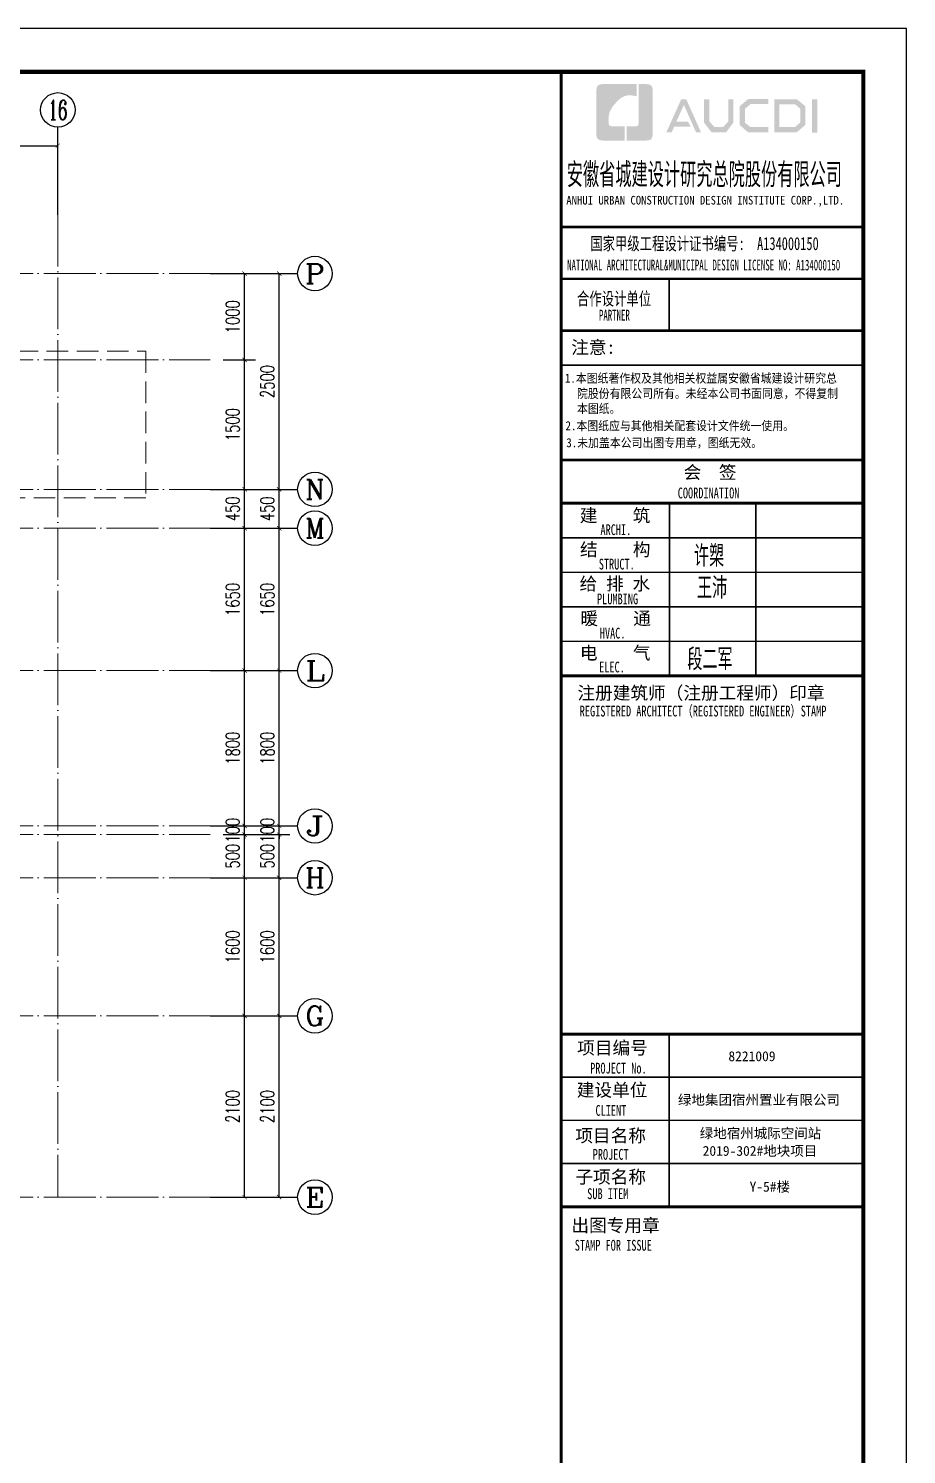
# Model space of a CAD drawing. Extents: x -668857 to 185752, y -270966 to 286822.
# Drawn here: x 46368 to 56540, y 209662 to 226182 of the extents above; entities that cross this region are included whole.
import ezdxf
from ezdxf.enums import TextEntityAlignment as Align

# ---------------------------------------------------------------- set-up
doc = ezdxf.new("R2010")
doc.units = 0
doc.header["$LTSCALE"] = 1000
doc.linetypes.add('#P_--_20B1_001_t3$0$DASH', pattern=[0.35, 0.25, -0.1])
doc.linetypes.add('DOTE', pattern=[2.42, 2, -0.2, 0.02, -0.2])
doc.layers.get('0').update_dxf_attribs({"linetype": 'CONTINUOUS'})
doc.layers.get('DEFPOINTS').update_dxf_attribs({"linetype": 'CONTINUOUS'})
for name, color, linetype in [('-TK', 7, 'CONTINUOUS'), ('A-AXIS_TEXT', 7, 'CONTINUOUS'), ('AXIS', 3, 'CONTINUOUS'), ('PUB_DIM', 3, 'CONTINUOUS'), ('图签文字', 4, 'CONTINUOUS'), ('尺寸标注', 86, 'CONTINUOUS')]:
    doc.layers.add(name, color=color, linetype=linetype)
for name, color, linetype, lineweight in [('AXIS_TEXT', 7, 'CONTINUOUS', 20), ('DOTE', 19, 'DOTE', 9), ('STAIR', 2, 'CONTINUOUS', 18), ('图框', 9, 'CONTINUOUS', 18), ('图签', 147, 'CONTINUOUS', 18)]:
    doc.layers.add(name, color=color, linetype=linetype, lineweight=lineweight)
doc.styles.add('_TCH_AXIS', font='COMPLEX', dxfattribs={"bigfont": 'GBCBIG'})
doc.styles.add('_TCH_DIM_T3', font='SIMPLEX', dxfattribs={"width": 0.705882, "bigfont": 'GBCBIG'})
doc.styles.add('COMPLEX', font='COMPLEX')
doc.styles.add('HT', font='simhei.ttf')
doc.styles.add('宋体', font='', dxfattribs={"height": 50})
doc.styles.add('建筑图签-1', font='simhei.ttf', dxfattribs={"width": 0.7})
doc.styles.add('建筑图签-2', font='TXT.shx', dxfattribs={"width": 0.5, "bigfont": 'HZTXT.shx'})
doc.styles.get('宋体').set_extended_font_data('SimSun')
doc.dimstyles.new('_TCH_ARCH&&50', dxfattribs={"dimtxt": 157.5, "dimasz": 50, "dimexe": 125, "dimexo": 150, "dimgap": 58.75, "dimtad": 1, "dimdec": 0, "dimzin": 0, "dimdsep": 46, "dimtxsty": '_TCH_DIM_T3', "dimblk": 'ARCHTICK', "dimcen": 0.09, "dimclrt": 7, "dimazin": 0, "dimtfac": 1, "dimtdec": 0, "dimtix": 1, "dimtmove": 2, "dimatfit": 3, "dimldrblk": 'ARCHTICK', "dimfxl": 1, "dimtolj": 1, "dimtzin": 0, "dimarcsym": 0})

# ---------------------------------------------------------------- blocks, each defined once
blk = doc.blocks.new('院标1')
h = blk.add_hatch(color=150)
h.dxf.hatch_style = 1
h.set_gradient(color1=(33, 113, 253), color2=(33, 113, 253), tint=1, name='INVCURVED')
edge = h.paths.add_edge_path()
edge.add_spline(control_points=[(116373, 648379), (116379, 648379), (116382, 648379), (116391, 648379), (116391, 648379), (116391, 648379), (116616, 648379), (116616, 648379), (116616, 648379), (116616, 648379), (116616, 648054), (116616, 648054), (116616, 648054), (116616, 648054), (116108, 648054), (116108, 648054), (116108, 648054), (116028, 648054), (115963, 648111), (115963, 648199), (115963, 648199), (115963, 648199), (115963, 649215), (115963, 649215), (115963, 649215), (115963, 649295), (116018, 649360), (116108, 649360), (116108, 649360), (116108, 649360), (116897, 649360), (116897, 649360), (116897, 649360), (116897, 649360), (116897, 649080), (116897, 649080), (116897, 649080), (116897, 649080), (116566, 649140), (116356, 648859), (116356, 648859), (116245, 648719), (116240, 648545), (116247, 648466), (116247, 648466), (116254, 648386), (116247, 648466), (116247, 648466), (116247, 648466), (116247, 648466), (116258, 648374), (116373, 648379)], knot_values=[0, 0, 0, 0, 0.071429, 0.071429, 0.071429, 0.107143, 0.142857, 0.142857, 0.142857, 0.178571, 0.214286, 0.214286, 0.214286, 0.25, 0.285714, 0.285714, 0.285714, 0.321429, 0.357143, 0.357143, 0.357143, 0.392857, 0.428571, 0.428571, 0.428571, 0.464286, 0.5, 0.5, 0.5, 0.535714, 0.571429, 0.571429, 0.571429, 0.607143, 0.642857, 0.642857, 0.642857, 0.678571, 0.714286, 0.714286, 0.714286, 0.75, 0.785714, 0.785714, 0.785714, 0.821429, 0.857143, 0.857143, 0.857143, 0.928571, 1, 1, 1, 1], degree=3, periodic=0)
h = blk.add_hatch(color=150)
h.dxf.hatch_style = 1
h.set_gradient(color1=(33, 113, 253), color2=(33, 113, 253), tint=1, name='INVCURVED')
edge = h.paths.add_edge_path()
edge.add_spline(control_points=[(117268, 649215), (117268, 649215), (117268, 648199), (117268, 648199), (117268, 648199), (117268, 648114), (117212, 648054), (117123, 648054), (117123, 648054), (117123, 648054), (116663, 648054), (116663, 648054), (116663, 648054), (116663, 648054), (116663, 648379), (116663, 648379), (116663, 648379), (116663, 648379), (116865, 648379), (116865, 648379), (116865, 648379), (116907, 648379), (116941, 648413), (116941, 648455), (116941, 648455), (116941, 648455), (116941, 649360), (116941, 649360), (116941, 649360), (116941, 649360), (117123, 649360), (117123, 649360), (117123, 649360), (117204, 649360), (117268, 649306), (117268, 649215)], knot_values=[0, 0, 0, 0, 0.1, 0.1, 0.1, 0.15, 0.2, 0.2, 0.2, 0.25, 0.3, 0.3, 0.3, 0.35, 0.4, 0.4, 0.4, 0.45, 0.5, 0.5, 0.5, 0.55, 0.6, 0.6, 0.6, 0.65, 0.7, 0.7, 0.7, 0.75, 0.8, 0.8, 0.8, 0.9, 1, 1, 1, 1], degree=3, periodic=0)
blk = doc.blocks.new('A1')
at = {"layer": '图框'}
h = blk.add_hatch(color=256, dxfattribs=at)
h.paths.add_polyline_path([(81908, 57758), (82034, 57758), (82034, 56988), (81908, 56988)])
h.paths.add_polyline_path([(81156, 57642), (81156, 57116), (81516, 57116), (81640, 57223), (81640, 57541), (81520, 57642)], flags=16)
h.paths.add_polyline_path([(81038, 57760), (81038, 56998), (81560, 56998), (81759, 57168), (81759, 57596), (81563, 57760)])
h.paths.add_polyline_path([(80895, 57764), (80895, 57648), (80488, 57648), (80355, 57537), (80355, 57218), (80488, 57115), (80897, 57115), (80897, 56993), (80433, 56993), (80231, 57168), (80231, 57596), (80429, 57764)])
h.paths.add_polyline_path([(79412, 57762), (79532, 57762), (79532, 57251), (79646, 57120), (79857, 57120), (79971, 57251), (79971, 57762), (80085, 57762), (80085, 57214), (79921, 56997), (79583, 56997), (79412, 57216)])
h.paths.add_polyline_path([(78880, 57760), (78997, 57760), (79339, 56996), (79223, 56996), (78942, 57630), (78767, 57242), (79038, 57242), (79099, 57127), (78718, 57127), (78659, 56994), (78536, 56994)])
blk.add_lwpolyline([(0, 59400), (0, 0), (84100, 0), (84100, 59400)], close=True)
at = {"const_width": 100}
blk.add_lwpolyline([(2500, 58400), (2500, 1000), (83100, 1000), (83100, 58400)], close=True, dxfattribs=at)
at = {"layer": '图框'}
for p, q in [((76100, 54800), (83100, 54800)), ((76100, 54800), (83100, 54800)), ((76100, 53600), (83100, 53600))]:
    blk.add_line(p, q, dxfattribs=at)
for points, const_width in [([(76100, 1000), (76100, 58400)], 70), ([(76100, 54800), (83100, 54800)], 60), ([(76100, 53600), (83100, 53600)], 60), ([(76100, 53600), (83100, 53600)], 60), ([(78600, 53600), (78600, 52400)], 35), ([(76100, 52400), (83100, 52400)], 60), ([(76100, 52400), (83100, 52400)], 60), ([(76100, 51599), (83100, 51599)], 35), ([(76108, 49400), (83108, 49400)], 60), ([(76108, 48400), (83108, 48400)], 70), ([(76108, 48400), (83108, 48400)], 70), ([(78608, 48400), (78608, 44400)], 35), ([(80608, 48400), (80608, 44400)], 35), ([(76108, 47600), (83108, 47600)], 35), ([(76108, 46800), (83108, 46800)], 35), ([(76108, 46000), (83108, 46000)], 35), ([(76108, 45200), (83108, 45200)], 35), ([(76108, 44400), (83108, 44400)], 70), ([(76100, 36100), (83100, 36100)], 70), ([(76100, 36100), (83100, 36100)], 70), ([(78600, 32100), (78600, 36100)], 35), ([(76100, 35100), (83100, 35100)], 35), ([(76100, 34100), (83100, 34100)], 35), ([(76100, 33100), (83100, 33100)], 35), ([(83100, 32100), (76100, 32100)], 70)]:
    blk.add_lwpolyline(points, dxfattribs=dict(at, const_width=const_width))
blk.add_blockref('院标1', (-39049, -591249))
for s, height, style, width, p in [('ANHUI URBAN CONSTRUCTION DESIGN INSTITUTE CORP.,LTD.', 200, '建筑图签-1', 0.91, (76218, 55322)), ('NATIONAL ARCHITECTURAL&MUNICIPAL DESIGN LICENSE NO: A134000150', 250, '建筑图签-1', 0.6, (76237, 53795)), ('PARTNER', 250, '建筑图签-1', 0.6, (76975, 52634)), ('1.本图纸著作权及其他相关权益属安徽省城建设计研究总', 210, 'HT', 0.88, (76186, 51193)), ('院股份有限公司所有。未经本公司书面同意，不得复制', 210, 'HT', 0.88, (76465, 50839)), ('本图纸。', 210, 'HT', 0.88, (76465, 50489)), (' 2.本图纸应与其他相关配套设计文件统一使用。 ', 210, 'HT', 0.88, (76075, 50092)), ('3.未加盖本公司出图专用章，图纸无效。', 210, 'HT', 0.88, (76218, 49698)), ('COORDINATION', 250, '建筑图签-1', 0.7, (78800, 48513)), ('ARCHI.', 250, '建筑图签-1', 0.7, (77009, 47662)), ('STRUCT.', 250, '建筑图签-1', 0.7, (76970, 46865)), ('PLUMBING', 250, '建筑图签-1', 0.7, (76929, 46058)), ('HVAC.', 250, '建筑图签-1', 0.7, (76994, 45265)), ('ELEC.', 250, '建筑图签-1', 0.7, (76978, 44480)), ('REGISTERED ARCHITECT（REGISTERED ENGINEER）STAMP', 250, '建筑图签-1', 0.7, (76529, 43459)), ('PROJECT No.', 250, '建筑图签-1', 0.7, (76770, 35185, -1799)), ('CLIENT', 250, '建筑图签-1', 0.7, (76894, 34206)), ('PROJECT', 250, '建筑图签-1', 0.7, (76829, 33187)), ('SUB ITEM', 250, '建筑图签-1', 0.7, (76702, 32276)), ('STAMP FOR ISSUE', 250, '建筑图签-1', 0.7, (76413, 31081))]:
    blk.add_text(s, height=height, dxfattribs=dict(at, style=style, width=width)).set_placement(p)
at = {"layer": '图签', "color": 2, "style": '宋体'}
for s, height, p in [('8221009', 229.3, (79974, 35472)), ('绿地集团宿州置业有限公司', 229.34, (78805, 34462)), ('绿地宿州城际空间站', 229.3, (79310, 33688)), ('2019-302#地块项目', 229.34, (79377, 33279)), ('Y-5#楼', 229.3, (80465, 32448))]:
    blk.add_text(s, height=height, dxfattribs=at).set_placement(p)
at = {"layer": '图签文字', "color": 7, "style": '建筑图签-1'}
for s, height, width, p in [('安徽省城建设计研究总院股份有限公司', 500, 0.55, (76228, 55777)), ('国家甲级工程设计证书编号:  A134000150', 300, 0.7, (76772, 54267)), ('合作设计单位', 300, 0.7, (76465, 52990))]:
    blk.add_text(s, height=height, dxfattribs=dict(at, width=width)).set_placement(p)
for s, p in [('注意:', (76331, 51863)), ('会  签', (78935, 48968)), ('建    筑', (76530, 47967)), ('结    构', (76534, 47179)), ('给 排 水', (76525, 46385)), ('暖    通', (76543, 45582)), ('电    气', (76533, 44782)), ('注册建筑师（注册工程师）印章', (76475, 43854)), ('项目编号', (76468, 35632)), ('建设单位', (76460, 34655)), ('项目名称', (76427, 33597)), ('子项名称', (76427, 32640)), ('出图专用章', (76336, 31518))]:
    blk.add_text(s, height=300, dxfattribs=at).set_placement(p)
at = {"layer": '图签文字', "color": 1, "style": '建筑图签-2', "width": 0.7}
for s, p in [('许槊', (79175, 46928)), ('王沛', (79246, 46187)), ('段二军', (79021, 44532))]:
    blk.add_text(s, height=500, dxfattribs=at).set_placement(p)
blk = doc.blocks.new('_AXISO')
blk.add_circle((0, 0), 0.5)
at = {"layer": 'A-AXIS_TEXT', "style": 'COMPLEX', "width": 1.041667}
blk.add_attdef('A', text='', height=0.56, dxfattribs=at).set_placement((-0.25, -0.28), (0.25, -0.28), align=Align.FIT)
blk = doc.blocks.new('_ArchTick')
at = {"color": 0, "linetype": 'ByBlock', "const_width": 0.15}
blk.add_lwpolyline([(-0.5, -0.5), (0.5, 0.5)], dxfattribs=at)
blk = doc.blocks.new('*D1223')
at = {"layer": 'DEFPOINTS', "color": 0, "transparency": 16777216}
for p in [(48472, 214743), (48872, 214743), (48472, 212643)]:
    blk.add_point(p, dxfattribs=at)
at = {"layer": '尺寸标注', "color": 0, "lineweight": -2, "transparency": 16777216}
for p, q in [((48622, 214743), (48997, 214743)), ((48872, 212643), (48872, 214743)), ((48622, 212643), (48997, 212643))]:
    blk.add_line(p, q, dxfattribs=at)
at = {"layer": '尺寸标注', "color": 0, "lineweight": -2, "transparency": 16777216, "xscale": 50, "yscale": 50, "zscale": 50}
for p, rotation in [((48872, 214743), 90), ((48872, 212643), 270)]:
    blk.add_blockref('_ArchTick', p, dxfattribs=dict(at, rotation=rotation))
at = {"layer": '尺寸标注', "color": 7, "transparency": 16777216, "insert": (48734, 213693), "char_height": 157.5, "attachment_point": 5, "rotation": 90, "style": '_TCH_DIM_T3'}
blk.add_mtext('\\A1;2100', dxfattribs=at)
blk = doc.blocks.new('*D1224')
at = {"layer": 'DEFPOINTS', "color": 0, "transparency": 16777216}
for p in [(48472, 216343), (48872, 216343), (48472, 214743)]:
    blk.add_point(p, dxfattribs=at)
at = {"layer": '尺寸标注', "color": 0, "lineweight": -2, "transparency": 16777216}
for p, q in [((48622, 216343), (48997, 216343)), ((48872, 214743), (48872, 216343)), ((48622, 214743), (48997, 214743))]:
    blk.add_line(p, q, dxfattribs=at)
at = {"layer": '尺寸标注', "color": 0, "lineweight": -2, "transparency": 16777216, "xscale": 50, "yscale": 50, "zscale": 50}
for p, rotation in [((48872, 216343), 90), ((48872, 214743), 270)]:
    blk.add_blockref('_ArchTick', p, dxfattribs=dict(at, rotation=rotation))
at = {"layer": '尺寸标注', "color": 7, "transparency": 16777216, "insert": (48734, 215543), "char_height": 157.5, "attachment_point": 5, "rotation": 90, "style": '_TCH_DIM_T3'}
blk.add_mtext('\\A1;1600', dxfattribs=at)
blk = doc.blocks.new('*D1225')
at = {"layer": 'DEFPOINTS', "color": 0, "transparency": 16777216}
for p in [(48472, 216843), (48872, 216843), (48472, 216343)]:
    blk.add_point(p, dxfattribs=at)
at = {"layer": '尺寸标注', "color": 0, "lineweight": -2, "transparency": 16777216}
for p, q in [((48622, 216843), (48997, 216843)), ((48872, 216343), (48872, 216843)), ((48622, 216343), (48997, 216343))]:
    blk.add_line(p, q, dxfattribs=at)
at = {"layer": '尺寸标注', "color": 0, "lineweight": -2, "transparency": 16777216, "xscale": 50, "yscale": 50, "zscale": 50}
for p, rotation in [((48872, 216843), 90), ((48872, 216343), 270)]:
    blk.add_blockref('_ArchTick', p, dxfattribs=dict(at, rotation=rotation))
at = {"layer": '尺寸标注', "color": 7, "transparency": 16777216, "insert": (48734, 216593), "char_height": 157.5, "attachment_point": 5, "rotation": 90, "style": '_TCH_DIM_T3'}
blk.add_mtext('\\A1;500', dxfattribs=at)
blk = doc.blocks.new('*D1226')
at = {"layer": 'DEFPOINTS', "color": 0, "transparency": 16777216}
for p in [(48472, 216943), (48872, 216943), (48472, 216843)]:
    blk.add_point(p, dxfattribs=at)
at = {"layer": '尺寸标注', "color": 0, "lineweight": -2, "transparency": 16777216}
for p, q in [((48622, 216943), (48997, 216943)), ((48872, 216943), (48872, 216993)), ((48872, 216843), (48872, 216943)), ((48622, 216843), (48997, 216843)), ((48872, 216843), (48872, 216793))]:
    blk.add_line(p, q, dxfattribs=at)
at = {"layer": '尺寸标注', "color": 0, "lineweight": -2, "transparency": 16777216, "xscale": 50, "yscale": 50, "zscale": 50}
for p, rotation in [((48872, 216943), 270), ((48872, 216843), 90)]:
    blk.add_blockref('_ArchTick', p, dxfattribs=dict(at, rotation=rotation))
at = {"layer": '尺寸标注', "color": 7, "transparency": 16777216, "insert": (48734, 216893), "char_height": 157.5, "attachment_point": 5, "rotation": 90, "style": '_TCH_DIM_T3'}
blk.add_mtext('\\A1;100', dxfattribs=at)
blk = doc.blocks.new('*D1227')
at = {"layer": 'DEFPOINTS', "color": 0, "transparency": 16777216}
for p in [(48472, 218743), (48872, 218743), (48472, 216943)]:
    blk.add_point(p, dxfattribs=at)
at = {"layer": '尺寸标注', "color": 0, "lineweight": -2, "transparency": 16777216}
for p, q in [((48622, 218743), (48997, 218743)), ((48872, 216943), (48872, 218743)), ((48622, 216943), (48997, 216943))]:
    blk.add_line(p, q, dxfattribs=at)
at = {"layer": '尺寸标注', "color": 0, "lineweight": -2, "transparency": 16777216, "xscale": 50, "yscale": 50, "zscale": 50}
for p, rotation in [((48872, 218743), 90), ((48872, 216943), 270)]:
    blk.add_blockref('_ArchTick', p, dxfattribs=dict(at, rotation=rotation))
at = {"layer": '尺寸标注', "color": 7, "transparency": 16777216, "insert": (48734, 217843), "char_height": 157.5, "attachment_point": 5, "rotation": 90, "style": '_TCH_DIM_T3'}
blk.add_mtext('\\A1;1800', dxfattribs=at)
blk = doc.blocks.new('*D1228')
at = {"layer": 'DEFPOINTS', "color": 0, "transparency": 16777216}
for p in [(48472, 220393), (48872, 220393), (48472, 218743)]:
    blk.add_point(p, dxfattribs=at)
at = {"layer": '尺寸标注', "color": 0, "lineweight": -2, "transparency": 16777216}
for p, q in [((48622, 220393), (48997, 220393)), ((48872, 218743), (48872, 220393)), ((48622, 218743), (48997, 218743))]:
    blk.add_line(p, q, dxfattribs=at)
at = {"layer": '尺寸标注', "color": 0, "lineweight": -2, "transparency": 16777216, "xscale": 50, "yscale": 50, "zscale": 50}
for p, rotation in [((48872, 220393), 90), ((48872, 218743), 270)]:
    blk.add_blockref('_ArchTick', p, dxfattribs=dict(at, rotation=rotation))
at = {"layer": '尺寸标注', "color": 7, "transparency": 16777216, "insert": (48734, 219568), "char_height": 157.5, "attachment_point": 5, "rotation": 90, "style": '_TCH_DIM_T3'}
blk.add_mtext('\\A1;1650', dxfattribs=at)
blk = doc.blocks.new('*D1229')
at = {"layer": 'DEFPOINTS', "color": 0, "transparency": 16777216}
for p in [(48472, 220843), (48872, 220843), (48472, 220393)]:
    blk.add_point(p, dxfattribs=at)
at = {"layer": '尺寸标注', "color": 0, "lineweight": -2, "transparency": 16777216}
for p, q in [((48622, 220843), (48997, 220843)), ((48872, 220393), (48872, 220843)), ((48622, 220393), (48997, 220393))]:
    blk.add_line(p, q, dxfattribs=at)
at = {"layer": '尺寸标注', "color": 0, "lineweight": -2, "transparency": 16777216, "xscale": 50, "yscale": 50, "zscale": 50}
for p, rotation in [((48872, 220843), 90), ((48872, 220393), 270)]:
    blk.add_blockref('_ArchTick', p, dxfattribs=dict(at, rotation=rotation))
at = {"layer": '尺寸标注', "color": 7, "transparency": 16777216, "insert": (48734, 220618), "char_height": 157.5, "attachment_point": 5, "rotation": 90, "style": '_TCH_DIM_T3'}
blk.add_mtext('\\A1;450', dxfattribs=at)
blk = doc.blocks.new('*D1230')
at = {"layer": 'DEFPOINTS', "color": 0, "transparency": 16777216}
for p in [(48472, 222343), (48872, 222343), (48472, 220843)]:
    blk.add_point(p, dxfattribs=at)
at = {"layer": '尺寸标注', "color": 0, "lineweight": -2, "transparency": 16777216}
for p, q in [((48622, 222343), (48997, 222343)), ((48872, 220843), (48872, 222343)), ((48622, 220843), (48997, 220843))]:
    blk.add_line(p, q, dxfattribs=at)
at = {"layer": '尺寸标注', "color": 0, "lineweight": -2, "transparency": 16777216, "xscale": 50, "yscale": 50, "zscale": 50}
for p, rotation in [((48872, 222343), 90), ((48872, 220843), 270)]:
    blk.add_blockref('_ArchTick', p, dxfattribs=dict(at, rotation=rotation))
at = {"layer": '尺寸标注', "color": 7, "transparency": 16777216, "insert": (48734, 221593), "char_height": 157.5, "attachment_point": 5, "rotation": 90, "style": '_TCH_DIM_T3'}
blk.add_mtext('\\A1;1500', dxfattribs=at)
blk = doc.blocks.new('*D1231')
at = {"layer": 'DEFPOINTS', "color": 0, "transparency": 16777216}
for p in [(48472, 223343), (48872, 223343), (48472, 222343)]:
    blk.add_point(p, dxfattribs=at)
at = {"layer": '尺寸标注', "color": 0, "lineweight": -2, "transparency": 16777216}
for p, q in [((48622, 223343), (48997, 223343)), ((48872, 222343), (48872, 223343)), ((48622, 222343), (48997, 222343))]:
    blk.add_line(p, q, dxfattribs=at)
at = {"layer": '尺寸标注', "color": 0, "lineweight": -2, "transparency": 16777216, "xscale": 50, "yscale": 50, "zscale": 50}
for p, rotation in [((48872, 223343), 90), ((48872, 222343), 270)]:
    blk.add_blockref('_ArchTick', p, dxfattribs=dict(at, rotation=rotation))
at = {"layer": '尺寸标注', "color": 7, "transparency": 16777216, "insert": (48734, 222843), "char_height": 157.5, "attachment_point": 5, "rotation": 90, "style": '_TCH_DIM_T3'}
blk.add_mtext('\\A1;1000', dxfattribs=at)
blk = doc.blocks.new('*D1242')
at = {"layer": 'DEFPOINTS', "color": 0, "transparency": 16777216}
for p in [(48472, 214743), (49272, 214743), (48472, 212643)]:
    blk.add_point(p, dxfattribs=at)
at = {"layer": 'PUB_DIM', "color": 0, "lineweight": -2, "transparency": 16777216}
for p, q in [((48622, 214743), (49397, 214743)), ((49272, 212643), (49272, 214743)), ((48622, 212643), (49397, 212643))]:
    blk.add_line(p, q, dxfattribs=at)
at = {"layer": 'PUB_DIM', "color": 0, "lineweight": -2, "transparency": 16777216, "xscale": 50, "yscale": 50, "zscale": 50}
for p, rotation in [((49272, 214743), 90), ((49272, 212643), 270)]:
    blk.add_blockref('_ArchTick', p, dxfattribs=dict(at, rotation=rotation))
at = {"layer": 'PUB_DIM', "color": 7, "transparency": 16777216, "insert": (49134, 213693), "char_height": 157.5, "attachment_point": 5, "rotation": 90, "style": '_TCH_DIM_T3'}
blk.add_mtext('\\A1;2100', dxfattribs=at)
blk = doc.blocks.new('*D1243')
at = {"layer": 'DEFPOINTS', "color": 0, "transparency": 16777216}
for p in [(48472, 216343), (49272, 216343), (48472, 214743)]:
    blk.add_point(p, dxfattribs=at)
at = {"layer": 'PUB_DIM', "color": 0, "lineweight": -2, "transparency": 16777216}
for p, q in [((48622, 216343), (49397, 216343)), ((49272, 214743), (49272, 216343)), ((48622, 214743), (49397, 214743))]:
    blk.add_line(p, q, dxfattribs=at)
at = {"layer": 'PUB_DIM', "color": 0, "lineweight": -2, "transparency": 16777216, "xscale": 50, "yscale": 50, "zscale": 50}
for p, rotation in [((49272, 216343), 90), ((49272, 214743), 270)]:
    blk.add_blockref('_ArchTick', p, dxfattribs=dict(at, rotation=rotation))
at = {"layer": 'PUB_DIM', "color": 7, "transparency": 16777216, "insert": (49134, 215543), "char_height": 157.5, "attachment_point": 5, "rotation": 90, "style": '_TCH_DIM_T3'}
blk.add_mtext('\\A1;1600', dxfattribs=at)
blk = doc.blocks.new('*D1244')
at = {"layer": 'DEFPOINTS', "color": 0, "transparency": 16777216}
for p in [(48472, 216843), (49272, 216843), (48472, 216343)]:
    blk.add_point(p, dxfattribs=at)
at = {"layer": 'PUB_DIM', "color": 0, "lineweight": -2, "transparency": 16777216}
for p, q in [((48622, 216843), (49397, 216843)), ((49272, 216343), (49272, 216843)), ((48622, 216343), (49397, 216343))]:
    blk.add_line(p, q, dxfattribs=at)
at = {"layer": 'PUB_DIM', "color": 0, "lineweight": -2, "transparency": 16777216, "xscale": 50, "yscale": 50, "zscale": 50}
for p, rotation in [((49272, 216843), 90), ((49272, 216343), 270)]:
    blk.add_blockref('_ArchTick', p, dxfattribs=dict(at, rotation=rotation))
at = {"layer": 'PUB_DIM', "color": 7, "transparency": 16777216, "insert": (49134, 216593), "char_height": 157.5, "attachment_point": 5, "rotation": 90, "style": '_TCH_DIM_T3'}
blk.add_mtext('\\A1;500', dxfattribs=at)
blk = doc.blocks.new('*D1245')
at = {"layer": 'DEFPOINTS', "color": 0, "transparency": 16777216}
for p in [(48472, 216943), (49272, 216943), (48472, 216843)]:
    blk.add_point(p, dxfattribs=at)
at = {"layer": 'PUB_DIM', "color": 0, "lineweight": -2, "transparency": 16777216}
for p, q in [((48622, 216943), (49397, 216943)), ((49272, 216943), (49272, 216993)), ((49272, 216843), (49272, 216943)), ((48622, 216843), (49397, 216843)), ((49272, 216843), (49272, 216793))]:
    blk.add_line(p, q, dxfattribs=at)
at = {"layer": 'PUB_DIM', "color": 0, "lineweight": -2, "transparency": 16777216, "xscale": 50, "yscale": 50, "zscale": 50}
for p, rotation in [((49272, 216943), 270), ((49272, 216843), 90)]:
    blk.add_blockref('_ArchTick', p, dxfattribs=dict(at, rotation=rotation))
at = {"layer": 'PUB_DIM', "color": 7, "transparency": 16777216, "insert": (49134, 216893), "char_height": 157.5, "attachment_point": 5, "rotation": 90, "style": '_TCH_DIM_T3'}
blk.add_mtext('\\A1;100', dxfattribs=at)
blk = doc.blocks.new('*D1246')
at = {"layer": 'DEFPOINTS', "color": 0, "transparency": 16777216}
for p in [(48472, 218743), (49272, 218743), (48472, 216943)]:
    blk.add_point(p, dxfattribs=at)
at = {"layer": 'PUB_DIM', "color": 0, "lineweight": -2, "transparency": 16777216}
for p, q in [((48622, 218743), (49397, 218743)), ((49272, 216943), (49272, 218743)), ((48622, 216943), (49397, 216943))]:
    blk.add_line(p, q, dxfattribs=at)
at = {"layer": 'PUB_DIM', "color": 0, "lineweight": -2, "transparency": 16777216, "xscale": 50, "yscale": 50, "zscale": 50}
for p, rotation in [((49272, 218743), 90), ((49272, 216943), 270)]:
    blk.add_blockref('_ArchTick', p, dxfattribs=dict(at, rotation=rotation))
at = {"layer": 'PUB_DIM', "color": 7, "transparency": 16777216, "insert": (49134, 217843), "char_height": 157.5, "attachment_point": 5, "rotation": 90, "style": '_TCH_DIM_T3'}
blk.add_mtext('\\A1;1800', dxfattribs=at)
blk = doc.blocks.new('*D1247')
at = {"layer": 'DEFPOINTS', "color": 0, "transparency": 16777216}
for p in [(48472, 220393), (49272, 220393), (48472, 218743)]:
    blk.add_point(p, dxfattribs=at)
at = {"layer": 'PUB_DIM', "color": 0, "lineweight": -2, "transparency": 16777216}
for p, q in [((48622, 220393), (49397, 220393)), ((49272, 218743), (49272, 220393)), ((48622, 218743), (49397, 218743))]:
    blk.add_line(p, q, dxfattribs=at)
at = {"layer": 'PUB_DIM', "color": 0, "lineweight": -2, "transparency": 16777216, "xscale": 50, "yscale": 50, "zscale": 50}
for p, rotation in [((49272, 220393), 90), ((49272, 218743), 270)]:
    blk.add_blockref('_ArchTick', p, dxfattribs=dict(at, rotation=rotation))
at = {"layer": 'PUB_DIM', "color": 7, "transparency": 16777216, "insert": (49134, 219568), "char_height": 157.5, "attachment_point": 5, "rotation": 90, "style": '_TCH_DIM_T3'}
blk.add_mtext('\\A1;1650', dxfattribs=at)
blk = doc.blocks.new('*D1248')
at = {"layer": 'DEFPOINTS', "color": 0, "transparency": 16777216}
for p in [(48472, 220843), (49272, 220843), (48472, 220393)]:
    blk.add_point(p, dxfattribs=at)
at = {"layer": 'PUB_DIM', "color": 0, "lineweight": -2, "transparency": 16777216}
for p, q in [((48622, 220843), (49397, 220843)), ((49272, 220393), (49272, 220843)), ((48622, 220393), (49397, 220393))]:
    blk.add_line(p, q, dxfattribs=at)
at = {"layer": 'PUB_DIM', "color": 0, "lineweight": -2, "transparency": 16777216, "xscale": 50, "yscale": 50, "zscale": 50}
for p, rotation in [((49272, 220843), 90), ((49272, 220393), 270)]:
    blk.add_blockref('_ArchTick', p, dxfattribs=dict(at, rotation=rotation))
at = {"layer": 'PUB_DIM', "color": 7, "transparency": 16777216, "insert": (49134, 220618), "char_height": 157.5, "attachment_point": 5, "rotation": 90, "style": '_TCH_DIM_T3'}
blk.add_mtext('\\A1;450', dxfattribs=at)
blk = doc.blocks.new('*D1249')
at = {"layer": 'DEFPOINTS', "color": 0, "transparency": 16777216}
for p in [(48472, 223343), (49272, 223343), (48472, 220843)]:
    blk.add_point(p, dxfattribs=at)
at = {"layer": 'PUB_DIM', "color": 0, "lineweight": -2, "transparency": 16777216}
for p, q in [((48622, 223343), (49397, 223343)), ((49272, 220843), (49272, 223343)), ((48622, 220843), (49397, 220843))]:
    blk.add_line(p, q, dxfattribs=at)
at = {"layer": 'PUB_DIM', "color": 0, "lineweight": -2, "transparency": 16777216, "xscale": 50, "yscale": 50, "zscale": 50}
for p, rotation in [((49272, 223343), 90), ((49272, 220843), 270)]:
    blk.add_blockref('_ArchTick', p, dxfattribs=dict(at, rotation=rotation))
at = {"layer": 'PUB_DIM', "color": 7, "transparency": 16777216, "insert": (49134, 222093), "char_height": 157.5, "attachment_point": 5, "rotation": 90, "style": '_TCH_DIM_T3'}
blk.add_mtext('\\A1;2500', dxfattribs=at)
blk = doc.blocks.new('*D1264')
at = {"layer": 'DEFPOINTS', "color": 0, "transparency": 16777216}
for p in [(46708, 224825), (44908, 224025), (46708, 224025)]:
    blk.add_point(p, dxfattribs=at)
at = {"layer": 'PUB_DIM', "color": 0, "lineweight": -2, "transparency": 16777216}
for p, q in [((44908, 224175), (44908, 224950)), ((46708, 224175), (46708, 224950)), ((44908, 224825), (46708, 224825))]:
    blk.add_line(p, q, dxfattribs=at)
at = {"layer": 'PUB_DIM', "color": 0, "lineweight": -2, "transparency": 16777216, "xscale": 50, "yscale": 50, "zscale": 50, "rotation": 180}
blk.add_blockref('_ArchTick', (44908, 224825), dxfattribs=at)
at = {"layer": 'PUB_DIM', "color": 0, "lineweight": -2, "transparency": 16777216, "xscale": 50, "yscale": 50, "zscale": 50}
blk.add_blockref('_ArchTick', (46708, 224825), dxfattribs=at)
at = {"layer": 'PUB_DIM', "color": 7, "transparency": 16777216, "insert": (45808, 224962), "char_height": 157.5, "attachment_point": 5, "style": '_TCH_DIM_T3'}
blk.add_mtext('\\A1;1800', dxfattribs=at)

msp = doc.modelspace()

# ---------------------------------------------------------------- linework, layer by layer
at = {"layer": 'AXIS'}
for p, q in [((46708.33, 224024.63), (46708.33, 225039.24)), ((48471.91, 223343.17), (49486.52, 223343.17)), ((48471.91, 220843.17), (49486.52, 220843.17)), ((48471.91, 220393.17), (49486.52, 220393.17)), ((48471.91, 218743.17), (49486.52, 218743.17)), ((48471.91, 216943.17), (49486.52, 216943.17)), ((48471.91, 216343.44), (49486.52, 216343.44)), ((48471.91, 214743.17), (49486.52, 214743.17)), ((48471.91, 212643.17), (49486.52, 212643.17))]:
    msp.add_line(p, q, dxfattribs=at)
at = {"layer": 'DOTE', "linetype": 'DOTE', "ltscale": 0.3}
for p, q in [((46708.33, 224024.63), (46708.33, 212643.18)), ((37108.33, 223343.17), (48471.91, 223343.17)), ((37108.33, 222343.17), (48471.91, 222343.17)), ((37108.33, 220843.17), (48471.91, 220843.17)), ((37108.33, 220393.17), (48471.91, 220393.17)), ((37108.33, 218743.17), (48471.91, 218743.17)), ((37108.33, 216943.17), (48471.91, 216943.17)), ((37108.33, 216843.17), (48471.91, 216843.18)), ((37108.33, 216343.17), (48471.91, 216343.17)), ((37108.33, 214743.17), (48471.91, 214743.18)), ((37108.33, 212643.17), (48471.91, 212643.18))]:
    msp.add_line(p, q, dxfattribs=at)
at = {"layer": 'STAIR', "color": 246, "linetype": '#P_--_20B1_001_t3$0$DASH'}
msp.add_lwpolyline([(46228.08, 222443.42), (47728.08, 222443.42), (47728.08, 220743.42), (46228.08, 220743.42)], close=True, dxfattribs=at)

# ---------------------------------------------------------------- block references
at = {"layer": '-TK', "xscale": 0.5, "yscale": 0.5, "zscale": 0.5}
msp.add_blockref('A1', (14490.19, 196482.28), dxfattribs=at)
at = {"layer": 'AXIS'}
ref = msp.add_blockref('_AXISO', (46708.33, 225239.24), dxfattribs=dict(at, xscale=400, yscale=400, zscale=400))
ref.add_attrib('A', '16', dxfattribs={"layer": 'AXIS_TEXT', "height": 226.274, "style": '_TCH_AXIS', "width": 0.724138}).set_placement((46595.19, 225126.1), (46821.47, 225126.1), align=Align.FIT)
ref = msp.add_blockref('_AXISO', (49686.52, 223343.17), dxfattribs=dict(at, xscale=400, yscale=400, zscale=400))
ref.add_attrib('A', 'P', dxfattribs={"layer": 'AXIS_TEXT', "height": 226.27, "style": '_TCH_AXIS', "width": 1.235294}).set_placement((49573.38, 223230.03), (49799.66, 223230.03), align=Align.FIT)
ref = msp.add_blockref('_AXISO', (49686.52, 220843.17), dxfattribs=dict(at, xscale=400, yscale=400, zscale=400))
ref.add_attrib('A', 'N', dxfattribs={"layer": 'AXIS_TEXT', "height": 226.27, "style": '_TCH_AXIS', "width": 1.105263}).set_placement((49573.38, 220730.03), (49799.66, 220730.03), align=Align.FIT)
ref = msp.add_blockref('_AXISO', (49686.52, 220393.17), dxfattribs=dict(at, xscale=400, yscale=400, zscale=400))
ref.add_attrib('A', 'M', dxfattribs={"layer": 'AXIS_TEXT', "height": 226.27, "style": '_TCH_AXIS'}).set_placement((49573.38, 220280.03), (49799.66, 220280.03), align=Align.FIT)
ref = msp.add_blockref('_AXISO', (49686.52, 218743.17), dxfattribs=dict(at, xscale=400, yscale=400, zscale=400))
ref.add_attrib('A', 'L', dxfattribs={"layer": 'AXIS_TEXT', "height": 226.27, "style": '_TCH_AXIS', "width": 1.4}).set_placement((49573.38, 218630.03), (49799.66, 218630.03), align=Align.FIT)
ref = msp.add_blockref('_AXISO', (49686.52, 216943.17), dxfattribs=dict(at, xscale=400, yscale=400, zscale=400))
ref.add_attrib('A', 'J', dxfattribs={"layer": 'AXIS_TEXT', "height": 226.27, "style": '_TCH_AXIS', "width": 1.909091}).set_placement((49573.38, 216830.03), (49799.66, 216830.03), align=Align.FIT)
ref = msp.add_blockref('_AXISO', (49686.52, 216343.44), dxfattribs=dict(at, xscale=400, yscale=400, zscale=400))
ref.add_attrib('A', 'H', dxfattribs={"layer": 'AXIS_TEXT', "height": 226.27, "style": '_TCH_AXIS', "width": 1.05}).set_placement((49573.38, 216230.3), (49799.66, 216230.3), align=Align.FIT)
ref = msp.add_blockref('_AXISO', (49686.52, 214743.17), dxfattribs=dict(at, xscale=400, yscale=400, zscale=400))
ref.add_attrib('A', 'G', dxfattribs={"layer": 'AXIS_TEXT', "height": 226.27, "style": '_TCH_AXIS', "width": 1.166667}).set_placement((49573.38, 214630.03), (49799.66, 214630.03), align=Align.FIT)
ref = msp.add_blockref('_AXISO', (49686.52, 212643.17), dxfattribs=dict(at, xscale=400, yscale=400, zscale=400))
ref.add_attrib('A', 'E', dxfattribs={"layer": 'AXIS_TEXT', "height": 226.27, "style": '_TCH_AXIS', "width": 1.3125}).set_placement((49573.38, 212530.03), (49799.66, 212530.03), align=Align.FIT)

# ---------------------------------------------------------------- dimensions: what is measured, and where the dimension line sits
at = {"layer": 'PUB_DIM'}
for p1, p2, distance, picture, middle in [((44908.33, 224024.63), (46708.33, 224024.63), 799.99, '*D1264', (45808.33, 224962.13)), ((48471.91, 220843.17), (48471.91, 223343.17), -800, '*D1249', (49134.41, 222093.17)), ((48471.91, 220393.17), (48471.91, 220843.17), -800, '*D1248', (49134.41, 220618.17)), ((48471.91, 218743.17), (48471.91, 220393.17), -800, '*D1247', (49134.41, 219568.17)), ((48471.91, 216943.17), (48471.91, 218743.17), -800, '*D1246', (49134.41, 217843.17)), ((48471.91, 216843.17), (48471.91, 216943.17), -800, '*D1245', (49134.41, 216893.17)), ((48471.91, 216343.44), (48471.91, 216843.17), -800, '*D1244', (49134.41, 216593.3)), ((48471.91, 214743.17), (48471.91, 216343.44), -800, '*D1243', (49134.41, 215543.3)), ((48471.91, 212643.17), (48471.91, 214743.17), -800, '*D1242', (49134.41, 213693.17))]:
    dim = msp.add_aligned_dim(p1=p1, p2=p2, distance=distance, dimstyle='_TCH_ARCH&&50', dxfattribs=at)
    dim.commit()
    dim.dimension.update_dxf_attribs({"geometry": picture, "text_midpoint": middle})
at = {"layer": '尺寸标注', "color": 106}
for p1, p2, picture, middle in [((48471.91, 222343.17), (48471.91, 223343.17), '*D1231', (48734.41, 222843.17)), ((48471.91, 220843.17), (48471.91, 222343.17), '*D1230', (48734.41, 221593.17)), ((48471.91, 220393.17), (48471.91, 220843.17), '*D1229', (48734.41, 220618.17)), ((48471.91, 218743.17), (48471.91, 220393.17), '*D1228', (48734.41, 219568.17)), ((48471.91, 216943.17), (48471.91, 218743.17), '*D1227', (48734.41, 217843.17)), ((48471.91, 216843.17), (48471.91, 216943.17), '*D1226', (48734.41, 216893.17)), ((48471.91, 216343.44), (48471.91, 216843.17), '*D1225', (48734.41, 216593.3)), ((48471.91, 214743.17), (48471.91, 216343.44), '*D1224', (48734.41, 215543.3)), ((48471.91, 212643.17), (48471.91, 214743.17), '*D1223', (48734.41, 213693.17))]:
    dim = msp.add_aligned_dim(p1=p1, p2=p2, distance=-400, dimstyle='_TCH_ARCH&&50', dxfattribs=at)
    dim.commit()
    dim.dimension.update_dxf_attribs({"geometry": picture, "text_midpoint": middle})

doc.saveas('drawing.dxf')
